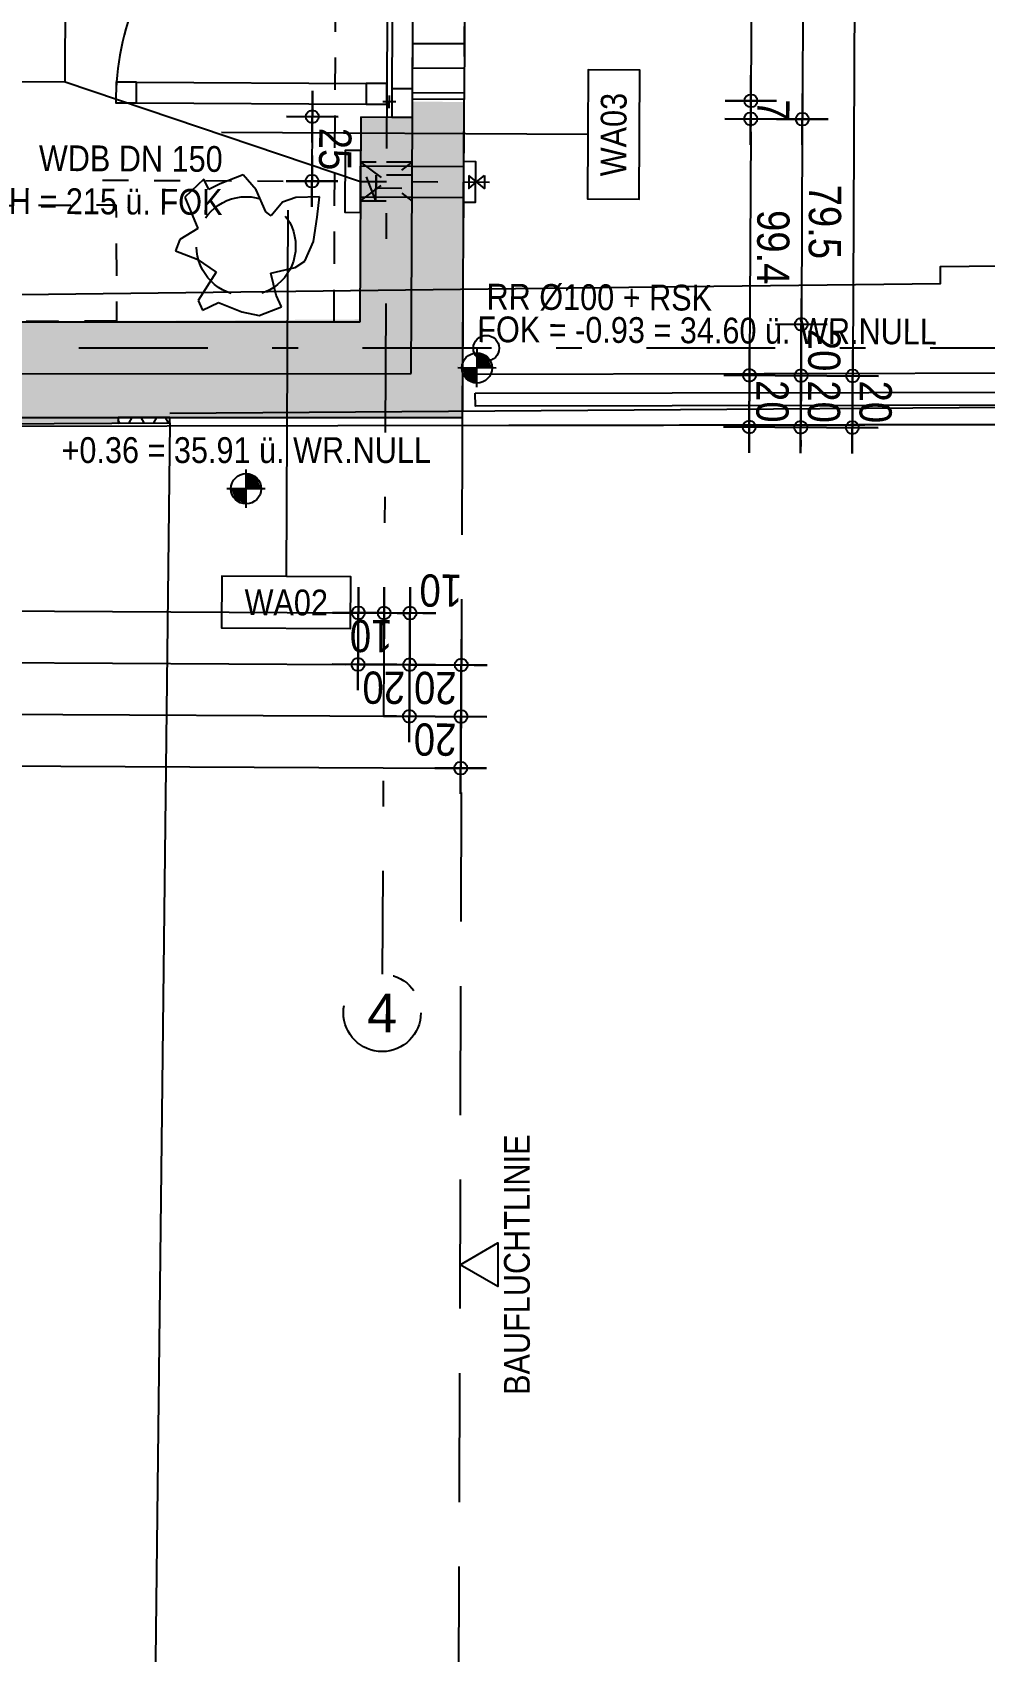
# Model space of a CAD drawing. Header units: millimetres. Extents: x 2639 to 2717, y 1476 to 1588.
# Drawn here: x 2660.92 to 2664.61, y 1527.91 to 1534.18 of the extents above; entities that cross this region are included whole.
import ezdxf
from ezdxf.enums import TextEntityAlignment as Align

# ---------------------------------------------------------------- set-up
doc = ezdxf.new("R2010")
doc.units = ezdxf.units.MM
for name, pattern in [('HIDDEN2', [0.1875, 0.125, -0.0625]), ('STRICHLINIE', [0.75, 0.5, -0.25]), ('STRICHPUNKT', [1, 0.5, -0.25, 0, -0.25])]:
    doc.linetypes.add(name, pattern=pattern)
doc.layers.add('00_HLP-G00-LEG-M0', color=6, linetype='Continuous', plot=False)
doc.layers.add('07_MOB-G00-LEG-M0', color=6, linetype='HIDDEN2', plot=False)
for name, color, linetype in [('01-BFL-G00-LEG-M0', 10, 'Continuous'), ('01-SYM-G00-LEG-Aufbauten', 8, 'Continuous'), ('01-SYM-G00-Leg-M0', 8, 'Continuous'), ('01-TXT---------M0', 1, 'Continuous'), ('02-ANS-G00-LEG-M0', 8, 'Continuous'), ('02-ANS-G00-LEG-Rigol', 8, 'Continuous'), ('02-AXO-G00-LEG-M0', 8, 'STRICHPUNKT'), ('02-DIM-G00-LEG-ACHSEN', 8, 'Continuous'), ('02-DIM-G00-LEG-BEHÖRDE', 20, 'Continuous'), ('02-DIM-G00-LEG-M0', 8, 'Continuous'), ('02-DIM-G00-LEG-ROHBAU', 8, 'Continuous'), ('02-FIL-G00-LEG-LILA', 223, 'Continuous'), ('02-FIL-G00-Leg-STB', 8, 'Continuous'), ('02-HID-G00-LEG-M0', 8, 'HIDDEN2'), ('02-TWA---------M0', 4, 'Continuous'), ('02-TWA-G00-LEG-M0', 4, 'Continuous'), ('02-TWB-G00-LEG-M0', 5, 'Continuous'), ('02-TXT-G00-LEG-M0', 8, 'Continuous'), ('02-WDA-G00-LEG-M0', 8, 'Continuous'), ('03-SYM-G00-LEG-M0', 8, 'Continuous'), ('04-HLP---------M0', 8, 'HIDDEN2'), ('04-STO-G00-LEG-M0', 1, 'Continuous'), ('04-SYM-G00-LEG-EP', 8, 'Continuous'), ('07-SAN---------M0', 8, 'Continuous'), ('07-SAN-G00-LEG-M0', 8, 'Continuous'), ('09-VER-G00-LEG-GRUNDSTÜCKSGRENZE', 161, 'Continuous')]:
    doc.layers.add(name, color=color, linetype=linetype)
doc.styles.add('ARIAL', font='arial.ttf', dxfattribs={"width": 0.85})
doc.styles.get("Standard").update_dxf_attribs({"font": 'arial.ttf'})
doc.dimstyles.new('pp chromy&schneider', dxfattribs={"dimscale": 0.005, "dimtxt": 25, "dimasz": 10, "dimexe": 0, "dimexo": 0, "dimgap": 5, "dimtad": 1, "dimdec": 1, "dimlfac": 100, "dimrnd": 0.1, "dimzin": 9, "dimdsep": 46, "dimtxsty": 'ARIAL', "dimblk": 'c&s kote', "dimcen": 0, "dimse1": 1, "dimse2": 1, "dimclrd": 8, "dimclrt": 8, "dimadec": 0, "dimazin": 0, "dimtfac": 0.75, "dimtdec": 1, "dimtix": 1, "dimtmove": 2, "dimatfit": 0, "dimldrblk": 'NONE', "dimfxl": 1, "dimtolj": 1, "dimlwd": -1, "dimarcsym": 0})
pattern_1 = [(359.70755, (2623.204253, 1494.8306), (0.047764726, 0.027252854), [0.03175, -0.0635]), (119.70755, (2623.204253, 1494.8306), (-0.047484027, 0.02773904), [0.03175, -0.0635]), (59.70755, (2623.204253, 1494.8306), (0.000280699, 0.054991893), [-0.0635, 0.03175])]

# ---------------------------------------------------------------- blocks, each defined once
blk = doc.blocks.new('BodenWandaufbau')
blk.add_line((0.5972, -0.3907), (0.5972, -1.8107))
blk.add_lwpolyline([(0.5972, -0.3907), (0.8472, -0.3907), (0.8472, -0.1907), (0.3472, -0.1907), (0.3472, -0.3907)], close=True)
at = {"layer": '01-TXT---------M0', "color": 0, "style": 'ARIAL', "width": 0.85}
blk.add_attdef('NR', text='', height=0.1, rotation=0, dxfattribs=at).set_placement((0.5972, -0.2907), align=Align.MIDDLE)
blk = doc.blocks.new('03-rar')
blk.add_circle((0, 0), 0.05)
at = {"layer": '01-TXT---------M0', "color": 8, "style": 'ARIAL', "width": 0.85}
blk.add_attdef('RR', text='', height=0.1, dxfattribs=at).set_placement((0, 0.1), align=Align.CENTER)
blk = doc.blocks.new('01-HK1')
for p, q in [((-0.0005, -0.0742), (-0.0005, 0.0742)), ((0.0737, 0), (-0.0747, 0))]:
    blk.add_line(p, q)
blk.add_circle((-0.0005, 0), 0.0586)
for points in [[(-0.0005, 0.0586), (0.0409, 0.0414), (-0.0005, 0)], [(-0.0005, 0), (0.0581, 0), (0.0409, 0.0414)], [(-0.0591, 0), (-0.0419, -0.0414), (-0.0005, 0)], [(-0.0419, -0.0414), (-0.0005, -0.0586), (-0.0005, 0)]]:
    blk.add_solid(points)
at = {"layer": '01-TXT---------M0', "color": 8, "style": 'ARIAL', "width": 0.85}
blk.add_attdef('HEIGHT', text='', height=0.1, dxfattribs=at).set_placement((0, 0.2), align=Align.TOP_CENTER)
blk = doc.blocks.new('Fenstertür-88')
at = {"layer": '04-HLP---------M0', "linetype": 'Continuous'}
for points in [[(-0.99, 0.02), (-1.07, 0.02), (-1.07, -0.06), (-0.99, -0.06)], [(-0.02, 0.02), (-0.1, 0.02), (-0.1, -0.06), (-0.02, -0.06)]]:
    blk.add_lwpolyline(points, close=True, dxfattribs=at)
for points in [[(-0.99, 0.02), (-0.1, 0.02)], [(-0.99, -0.06), (-0.1, -0.06)]]:
    blk.add_lwpolyline(points, dxfattribs=at)
at = {"layer": '04-HLP---------M0'}
for points in [[(0.015, -0.051), (-0.035, -0.051)], [(-0.01, -0.076), (-0.01, -0.026)]]:
    blk.add_lwpolyline(points, dxfattribs=at)
at = {"layer": '04-HLP---------M0', "linetype": 'Continuous'}
blk.add_arc((-0.01, -0.051), 1.06, 89.48381, 180.46457, dxfattribs=at)
blk = doc.blocks.new('TV-240')
at = {"flags": 128}
blk.add_lwpolyline([(0, -2.4), (0, 0), (0.45, 0), (0.45, -2.4)], close=True, dxfattribs=at)
blk.add_lwpolyline([(0.3, -0.4508), (0.3, -1.9508), (0.2, -1.9508), (0.2, -0.4508)], close=True)
blk.add_lwpolyline([(0.7536, -1.5544), (0.3, -1.2008), (0.7536, -0.8472)])
blk = doc.blocks.new('ZIMMERPFLANZE')
blk.add_lwpolyline([(-11.7366, -9.202), (-11.7751, -9.238), (-11.7495, -9.3013), (-11.7859, -9.3233), (-11.7943, -9.3461), (-11.751, -9.3631), (-11.7126, -9.3893), (-11.7486, -9.447), (-11.7402, -9.4662), (-11.7078, -9.4506), (-11.6609, -9.4698), (-11.626, -9.477), (-11.5804, -9.4602), (-11.5912, -9.4362), (-11.602, -9.3917), (-11.5527, -9.3809), (-11.5335, -9.3677), (-11.5155, -9.3281), (-11.5083, -9.2788), (-11.5035, -9.238), (-11.5515, -9.2392), (-11.578, -9.2488), (-11.6008, -9.2764), (-11.6116, -9.268), (-11.6309, -9.2236), (-11.6573, -9.1936), (-11.7042, -9.2116), (-11.727, -9.2224), (-11.7366, -9.202)])
blk.add_circle((-11.6518, -9.3375), 0.1)
blk = doc.blocks.new('c&s kote')
at = {"color": 8}
for p, q in [((0, -2), (0, 2)), ((0, 2), (0, -2)), ((-2, 0), (2, 0)), ((2, 0), (-2, 0))]:
    blk.add_line(p, q, dxfattribs=at)
blk.add_circle((0, 0), 0.5, dxfattribs=at)
blk = doc.blocks.new('*D2549')
at = {"layer": '02-DIM-G00-LEG-ROHBAU', "color": 8, "transparency": 16777216}
blk.add_line((2650.8307, 1531.5901), (2662.3306, 1531.5314), dxfattribs=at)
at = {"layer": 'Defpoints', "color": 0, "transparency": 16777216}
for p in [(2650.7872, 1532.8564), (2662.3874, 1532.8593), (2662.3806, 1531.5311)]:
    blk.add_point(p, dxfattribs=at)
at = {"layer": '02-DIM-G00-LEG-ROHBAU', "color": 8, "transparency": 16777216, "xscale": 0.05, "yscale": 0.05, "zscale": 0.05}
for p, rotation in [((2650.7807, 1531.5903), 179.7075493181463), ((2662.3806, 1531.5311), 359.7075493181463)]:
    blk.add_blockref('c&s kote', p, dxfattribs=dict(at, rotation=rotation))
at = {"layer": '02-DIM-G00-LEG-ROHBAU', "color": 8, "transparency": 16777216, "insert": (2656.5802, 1531.4719), "char_height": 0.125, "attachment_point": 5, "rotation": 179.70755, "style": 'ARIAL'}
blk.add_mtext('\\A1;1160', dxfattribs=at)
blk = doc.blocks.new('_None')
blk = doc.blocks.new('*D2551')
at = {"layer": '02-DIM-G00-LEG-ROHBAU', "color": 8, "transparency": 16777216}
for p, q in [((2662.3306, 1531.5314), (2662.2806, 1531.5316)), ((2662.3806, 1531.5311), (2662.5806, 1531.5301)), ((2662.6306, 1531.5298), (2662.6806, 1531.5296))]:
    blk.add_line(p, q, dxfattribs=at)
at = {"layer": 'Defpoints', "color": 0, "transparency": 16777216}
for p in [(2662.3874, 1532.8593), (2662.5863, 1532.6579), (2662.5806, 1531.5301)]:
    blk.add_point(p, dxfattribs=at)
at = {"layer": '02-DIM-G00-LEG-ROHBAU', "color": 8, "transparency": 16777216, "xscale": 0.05, "yscale": 0.05, "zscale": 0.05}
for p, rotation in [((2662.3806, 1531.5311), 359.7075493181463), ((2662.5806, 1531.5301), 179.7075493181463)]:
    blk.add_blockref('c&s kote', p, dxfattribs=dict(at, rotation=rotation))
at = {"layer": '02-DIM-G00-LEG-ROHBAU', "color": 8, "transparency": 16777216, "insert": (2662.4801, 1531.4418), "char_height": 0.125, "attachment_point": 5, "rotation": 179.70755, "style": 'ARIAL'}
blk.add_mtext('\\A1;20', dxfattribs=at)
blk = doc.blocks.new('*D2552')
at = {"layer": '02-DIM-G00-LEG-ROHBAU', "color": 8, "transparency": 16777216}
blk.add_line((2650.6297, 1531.3911), (2662.5296, 1531.3304), dxfattribs=at)
at = {"layer": 'Defpoints', "color": 0, "transparency": 16777216}
for p in [(2650.5863, 1532.6863), (2662.5865, 1532.6893), (2662.5796, 1531.3301)]:
    blk.add_point(p, dxfattribs=at)
at = {"layer": '02-DIM-G00-LEG-ROHBAU', "color": 8, "transparency": 16777216, "xscale": 0.05, "yscale": 0.05, "zscale": 0.05}
for p, rotation in [((2650.5797, 1531.3913), 179.7075493181463), ((2662.5796, 1531.3301), 359.7075493181463)]:
    blk.add_blockref('c&s kote', p, dxfattribs=dict(at, rotation=rotation))
at = {"layer": '02-DIM-G00-LEG-ROHBAU', "color": 8, "transparency": 16777216, "insert": (2656.5792, 1531.2719), "char_height": 0.125, "attachment_point": 5, "rotation": 179.70755, "style": 'ARIAL'}
blk.add_mtext('\\A1;1200', dxfattribs=at)
blk = doc.blocks.new('*D2559')
at = {"layer": '02-DIM-G00-LEG-ROHBAU', "color": 8, "transparency": 16777216}
blk.add_line((2658.4817, 1531.751), (2662.1315, 1531.7324), dxfattribs=at)
at = {"layer": 'Defpoints', "color": 0, "transparency": 16777216}
for p in [(2658.4383, 1533.0583), (2662.1883, 1533.0592), (2662.1815, 1531.7321)]:
    blk.add_point(p, dxfattribs=at)
at = {"layer": '02-DIM-G00-LEG-ROHBAU', "color": 8, "transparency": 16777216, "xscale": 0.05, "yscale": 0.05, "zscale": 0.05}
for p, rotation in [((2658.4317, 1531.7513), 179.7075493181463), ((2662.1815, 1531.7321), 359.7075493181463)]:
    blk.add_blockref('c&s kote', p, dxfattribs=dict(at, rotation=rotation))
at = {"layer": '02-DIM-G00-LEG-ROHBAU', "color": 8, "transparency": 16777216, "insert": (2660.3061, 1531.6528), "char_height": 0.125, "attachment_point": 5, "rotation": 179.70755, "style": 'ARIAL'}
blk.add_mtext('\\A1;375', dxfattribs=at)
blk = doc.blocks.new('*D2560')
at = {"layer": '02-DIM-G00-LEG-ROHBAU', "color": 8, "transparency": 16777216}
for p, q in [((2662.1315, 1531.7324), (2662.0815, 1531.7326)), ((2662.1815, 1531.7321), (2662.3816, 1531.7311)), ((2662.4316, 1531.7309), (2662.4816, 1531.7306))]:
    blk.add_line(p, q, dxfattribs=at)
at = {"layer": 'Defpoints', "color": 0, "transparency": 16777216}
for p in [(2662.1883, 1533.0592), (2662.3874, 1532.8593), (2662.3816, 1531.7311)]:
    blk.add_point(p, dxfattribs=at)
at = {"layer": '02-DIM-G00-LEG-ROHBAU', "color": 8, "transparency": 16777216, "xscale": 0.05, "yscale": 0.05, "zscale": 0.05}
for p, rotation in [((2662.1815, 1531.7321), 359.7075493181463), ((2662.3816, 1531.7311), 179.7075493181463)]:
    blk.add_blockref('c&s kote', p, dxfattribs=dict(at, rotation=rotation))
at = {"layer": '02-DIM-G00-LEG-ROHBAU', "color": 8, "transparency": 16777216, "insert": (2662.2811, 1531.6428), "char_height": 0.125, "attachment_point": 5, "rotation": 179.70755, "style": 'ARIAL'}
blk.add_mtext('\\A1;20', dxfattribs=at)
blk = doc.blocks.new('*D2561')
at = {"layer": '02-DIM-G00-LEG-ROHBAU', "color": 8, "transparency": 16777216}
for p, q in [((2662.3316, 1531.7314), (2662.2816, 1531.7316)), ((2662.3816, 1531.7311), (2662.5816, 1531.7301)), ((2662.6316, 1531.7298), (2662.6816, 1531.7296))]:
    blk.add_line(p, q, dxfattribs=at)
at = {"layer": 'Defpoints', "color": 0, "transparency": 16777216}
for p in [(2662.3874, 1532.8593), (2662.5865, 1532.6893), (2662.5816, 1531.7301)]:
    blk.add_point(p, dxfattribs=at)
at = {"layer": '02-DIM-G00-LEG-ROHBAU', "color": 8, "transparency": 16777216, "xscale": 0.05, "yscale": 0.05, "zscale": 0.05}
for p, rotation in [((2662.3816, 1531.7311), 359.7075493181463), ((2662.5816, 1531.7301), 179.7075493181463)]:
    blk.add_blockref('c&s kote', p, dxfattribs=dict(at, rotation=rotation))
at = {"layer": '02-DIM-G00-LEG-ROHBAU', "color": 8, "transparency": 16777216, "insert": (2662.4812, 1531.6418), "char_height": 0.125, "attachment_point": 5, "rotation": 179.70755, "style": 'ARIAL'}
blk.add_mtext('\\A1;20', dxfattribs=at)
blk = doc.blocks.new('*D2567')
at = {"layer": '02-DIM-G00-LEG-ROHBAU', "color": 8, "transparency": 16777216}
blk.add_line((2662.0037, 1533.8055), (2662.0029, 1533.6555), dxfattribs=at)
at = {"layer": 'Defpoints', "color": 0, "transparency": 16777216}
for p in [(2662.1924, 1533.8545), (2662.0027, 1533.6055), (2662.1912, 1533.6045)]:
    blk.add_point(p, dxfattribs=at)
at = {"layer": '02-DIM-G00-LEG-ROHBAU', "color": 8, "transparency": 16777216, "xscale": 0.05, "yscale": 0.05, "zscale": 0.05}
for p, rotation in [((2662.0039, 1533.8555), 89.70754931647869), ((2662.0027, 1533.6055), 269.7075493164787)]:
    blk.add_blockref('c&s kote', p, dxfattribs=dict(at, rotation=rotation))
at = {"layer": '02-DIM-G00-LEG-ROHBAU', "color": 8, "transparency": 16777216, "insert": (2662.0921, 1533.73), "char_height": 0.125, "attachment_point": 5, "rotation": 269.70755, "style": 'ARIAL'}
blk.add_mtext('\\A1;25', dxfattribs=at)
blk = doc.blocks.new('WANDLÜFER')
at = {"layer": '02-TWA---------M0', "linetype": 'HIDDEN2', "ltscale": 0.75}
for points in [[(0.075, 0), (0.075, -0.2), (-0.075, -0.2), (-0.075, 0), (0.075, 0)], [(-0.075, 0), (0.075, -0.2)], [(0.075, 0), (-0.075, -0.2)]]:
    blk.add_lwpolyline(points, dxfattribs=at)
at = {"layer": '07-SAN---------M0', "linetype": 'STRICHPUNKT', "ltscale": 0.1}
blk.add_lwpolyline([(0, 1), (0, -0.53)], dxfattribs=at)
at = {"layer": '07-SAN---------M0'}
for points in [[(0, 0), (-0.12, 0), (-0.12, 0.06), (0.12, 0.06), (0.12, 0)], [(0.08, -0.4), (-0.08, -0.4), (-0.08, -0.445), (0.08, -0.445)]]:
    blk.add_lwpolyline(points, close=True, dxfattribs=at)
for points in [[(-0.06, 0), (-0.06, -0.4)], [(0.06, 0), (0.06, -0.4)]]:
    blk.add_lwpolyline(points, dxfattribs=at)
blk = doc.blocks.new('*D2775')
at = {"layer": '02-DIM-G00-LEG-ACHSEN', "color": 8, "transparency": 16777216}
blk.add_arc((2650.9769, 1550.4284), 0.7781, 93.38974, 176.76181, dxfattribs=at)
at = {"layer": 'Defpoints', "color": 0, "transparency": 16777216}
for p in [(2650.99, 1552.9895), (2650.5884, 1551.1026), (2666.8077, 1550.5511), (2645.7881, 1550.3882), (2650.8756, 1530.5898)]:
    blk.add_point(p, dxfattribs=at)
at = {"layer": '02-DIM-G00-LEG-ACHSEN', "color": 8, "transparency": 16777216, "xscale": 0.05, "yscale": 0.05, "zscale": 0.05}
for p, rotation in [((2650.9809, 1551.2065), 1.54864684764933), ((2650.1988, 1550.4224), 268.6029117767915)]:
    blk.add_blockref('c&s kote', p, dxfattribs=dict(at, rotation=rotation))
at = {"layer": '02-DIM-G00-LEG-ACHSEN', "color": 8, "transparency": 16777216, "insert": (2650.4888, 1550.9152), "char_height": 0.125, "attachment_point": 5, "rotation": 225.07578, "style": 'ARIAL'}
blk.add_mtext('\\A1;90.74°', dxfattribs=at)
blk = doc.blocks.new('*D2776')
at = {"layer": '02-DIM-G00-LEG-ACHSEN', "color": 8, "transparency": 16777216}
blk.add_arc((2650.8877, 1532.9564), 1.076, 182.67717, 267.04484, dxfattribs=at)
at = {"layer": 'Defpoints', "color": 0, "transparency": 16777216}
for p in [(2650.99, 1552.9895), (2645.6991, 1532.9551), (2663.2879, 1532.9595), (2649.9551, 1532.4198), (2650.8756, 1530.5898)]:
    blk.add_point(p, dxfattribs=at)
at = {"layer": '02-DIM-G00-LEG-ACHSEN', "color": 8, "transparency": 16777216, "xscale": 0.05, "yscale": 0.05, "zscale": 0.05}
for p, rotation in [((2649.8117, 1532.9561), 91.34581227795383), ((2650.8822, 1531.8804), 358.3761922478786)]:
    blk.add_blockref('c&s kote', p, dxfattribs=dict(at, rotation=rotation))
at = {"layer": '02-DIM-G00-LEG-ACHSEN', "color": 8, "transparency": 16777216, "insert": (2650.188, 1532.2601), "char_height": 0.125, "attachment_point": 5, "rotation": 314.861, "style": 'ARIAL'}
blk.add_mtext('\\A1;89.69°', dxfattribs=at)
blk = doc.blocks.new('*D2777')
at = {"layer": '02-DIM-G00-LEG-ACHSEN', "color": 8, "transparency": 16777216}
blk.add_arc((2650.9575, 1546.622), 0.4872, 95.5897, 173.8254, dxfattribs=at)
at = {"layer": 'Defpoints', "color": 0, "transparency": 16777216}
for p in [(2650.99, 1552.9895), (2650.716, 1547.0452), (2645.769, 1546.6485), (2666.7873, 1546.5412), (2650.8756, 1530.5898)]:
    blk.add_point(p, dxfattribs=at)
at = {"layer": '02-DIM-G00-LEG-ACHSEN', "color": 8, "transparency": 16777216, "xscale": 0.05, "yscale": 0.05, "zscale": 0.05}
for p, rotation in [((2650.96, 1547.1093), 2.64862386707063), ((2650.4702, 1546.6245), 266.766474768712)]:
    blk.add_blockref('c&s kote', p, dxfattribs=dict(at, rotation=rotation))
at = {"layer": '02-DIM-G00-LEG-ACHSEN', "color": 8, "transparency": 16777216, "insert": (2650.6772, 1546.9052), "char_height": 0.125, "attachment_point": 5, "rotation": 224.70755, "style": 'ARIAL'}
blk.add_mtext('\\A1;90.00°', dxfattribs=at)
blk = doc.blocks.new('01-HK3')
blk.add_lwpolyline([(0, 0), (0.0423, 0.0732), (-0.0423, 0.0732)], close=True)
at = {"color": 0, "style": 'ARIAL', "width": 0.85}
blk.add_attdef('HEIGHT', text='', height=0.05, dxfattribs=at).set_placement((0, 0.35), align=Align.TOP_CENTER)
blk = doc.blocks.new('*D1759')
at = {"layer": '02-DIM-G00-LEG-ROHBAU', "color": 8, "transparency": 16777216}
blk.add_line((2658.4827, 1531.951), (2662.1326, 1531.9324), dxfattribs=at)
at = {"layer": 'Defpoints', "color": 0, "transparency": 16777216}
for p in [(2658.4383, 1533.0583), (2662.1883, 1533.0592), (2662.1826, 1531.9321)]:
    blk.add_point(p, dxfattribs=at)
at = {"layer": '02-DIM-G00-LEG-ROHBAU', "color": 8, "transparency": 16777216, "xscale": 0.05, "yscale": 0.05, "zscale": 0.05}
for p, rotation in [((2658.4327, 1531.9513), 179.7075493181463), ((2662.1826, 1531.9321), 359.7075493181463)]:
    blk.add_blockref('c&s kote', p, dxfattribs=dict(at, rotation=rotation))
at = {"layer": '02-DIM-G00-LEG-ROHBAU', "color": 8, "transparency": 16777216, "insert": (2660.3072, 1531.8528), "char_height": 0.125, "attachment_point": 5, "rotation": 179.70755, "style": 'ARIAL'}
blk.add_mtext('\\A1;375', dxfattribs=at)
blk = doc.blocks.new('*D1760')
at = {"layer": '02-DIM-G00-LEG-ROHBAU', "color": 8, "transparency": 16777216}
for p, q in [((2662.1326, 1531.9324), (2662.0826, 1531.9326)), ((2662.1826, 1531.9321), (2662.2826, 1531.9316)), ((2662.3326, 1531.9314), (2662.3826, 1531.9311))]:
    blk.add_line(p, q, dxfattribs=at)
at = {"layer": 'Defpoints', "color": 0, "transparency": 16777216}
for p in [(2662.1883, 1533.0592), (2662.2874, 1532.8593), (2662.2826, 1531.9316)]:
    blk.add_point(p, dxfattribs=at)
at = {"layer": '02-DIM-G00-LEG-ROHBAU', "color": 8, "transparency": 16777216, "xscale": 0.05, "yscale": 0.05, "zscale": 0.05}
for p, rotation in [((2662.1826, 1531.9321), 359.7075493181463), ((2662.2826, 1531.9316), 179.7075493181463)]:
    blk.add_blockref('c&s kote', p, dxfattribs=dict(at, rotation=rotation))
at = {"layer": '02-DIM-G00-LEG-ROHBAU', "color": 8, "transparency": 16777216, "insert": (2662.2321, 1531.8431), "char_height": 0.125, "attachment_point": 5, "rotation": 179.70755, "style": 'ARIAL'}
blk.add_mtext('\\A1;10', dxfattribs=at)
blk = doc.blocks.new('*D1761')
at = {"layer": '02-DIM-G00-LEG-ROHBAU', "color": 8, "transparency": 16777216}
for p, q in [((2662.2326, 1531.9319), (2662.1826, 1531.9321)), ((2662.2826, 1531.9316), (2662.3826, 1531.9311)), ((2662.4326, 1531.9309), (2662.4826, 1531.9306))]:
    blk.add_line(p, q, dxfattribs=at)
at = {"layer": 'Defpoints', "color": 0, "transparency": 16777216}
for p in [(2662.2874, 1532.8593), (2662.3874, 1532.8593), (2662.3826, 1531.9311)]:
    blk.add_point(p, dxfattribs=at)
at = {"layer": '02-DIM-G00-LEG-ROHBAU', "color": 8, "transparency": 16777216, "xscale": 0.05, "yscale": 0.05, "zscale": 0.05}
for p, rotation in [((2662.2826, 1531.9316), 359.7075493181463), ((2662.3826, 1531.9311), 179.7075493181463)]:
    blk.add_blockref('c&s kote', p, dxfattribs=dict(at, rotation=rotation))
at = {"layer": '02-DIM-G00-LEG-ROHBAU', "color": 8, "transparency": 16777216, "insert": (2662.5022, 1532.0193), "char_height": 0.125, "attachment_point": 5, "rotation": 179.70755, "style": 'ARIAL'}
blk.add_mtext('\\A1;10', dxfattribs=at)
blk = doc.blocks.new('07_Kemper-ventil')
at = {"layer": '02-TWA---------M0', "linetype": 'HIDDEN2', "ltscale": 0.5}
for points in [[(-0.075, 0), (-0.075, -0.06), (0.075, -0.06), (0.075, 0), (-0.075, 0)], [(-0.025, -0.06), (-0.025, -0.2), (0.025, -0.2), (0.025, -0.06)]]:
    blk.add_lwpolyline(points, close=True, dxfattribs=at)
blk.add_lwpolyline([(-0.075, -0.06), (0.075, 0)], dxfattribs=at)
at = {"layer": '07-SAN---------M0', "linetype": 'STRICHPUNKT', "ltscale": 0.1}
blk.add_lwpolyline([(0, 0), (0, -0.48)], dxfattribs=at)
at = {"layer": '07-SAN---------M0'}
for points in [[(0.025, -0.42), (-0.025, -0.42), (0, -0.45), (0.025, -0.42)], [(0.025, -0.48), (-0.025, -0.48), (0, -0.45), (0.025, -0.48)]]:
    blk.add_lwpolyline(points, close=True, dxfattribs=at)
blk = doc.blocks.new('*D2108')
at = {"layer": '02-DIM-G00-LEG-ROHBAU', "color": 8, "transparency": 16777216}
blk.add_line((2664.1249, 1537.96), (2664.0991, 1532.9005), dxfattribs=at)
at = {"layer": 'Defpoints', "color": 0, "transparency": 16777216}
for p in [(2662.4137, 1538.0188), (2662.3874, 1532.8593), (2664.0988, 1532.8505)]:
    blk.add_point(p, dxfattribs=at)
at = {"layer": '02-DIM-G00-LEG-ROHBAU', "color": 8, "transparency": 16777216, "xscale": 0.05, "yscale": 0.05, "zscale": 0.05}
for p, rotation in [((2664.1252, 1538.01), 89.70754931647869), ((2664.0988, 1532.8505), 269.7075493164787)]:
    blk.add_blockref('c&s kote', p, dxfattribs=dict(at, rotation=rotation))
at = {"layer": '02-DIM-G00-LEG-ROHBAU', "color": 8, "transparency": 16777216, "insert": (2664.2008, 1535.4298), "char_height": 0.125, "attachment_point": 5, "rotation": 269.70755, "style": 'ARIAL'}
blk.add_mtext('\\A1;516', dxfattribs=at)
blk = doc.blocks.new('*D2109')
at = {"layer": '02-DIM-G00-LEG-ROHBAU', "color": 8, "transparency": 16777216}
for p, q in [((2664.0991, 1532.9005), (2664.0994, 1532.9505)), ((2664.0988, 1532.8505), (2664.0978, 1532.6502)), ((2664.0976, 1532.6002), (2664.0973, 1532.5502))]:
    blk.add_line(p, q, dxfattribs=at)
at = {"layer": 'Defpoints', "color": 0, "transparency": 16777216}
for p in [(2662.3874, 1532.8593), (2662.5863, 1532.6579), (2664.0978, 1532.6502)]:
    blk.add_point(p, dxfattribs=at)
at = {"layer": '02-DIM-G00-LEG-ROHBAU', "color": 8, "transparency": 16777216, "xscale": 0.05, "yscale": 0.05, "zscale": 0.05}
for p, rotation in [((2664.0988, 1532.8505), 269.7075493164787), ((2664.0978, 1532.6502), 89.70754931647869)]:
    blk.add_blockref('c&s kote', p, dxfattribs=dict(at, rotation=rotation))
at = {"layer": '02-DIM-G00-LEG-ROHBAU', "color": 8, "transparency": 16777216, "insert": (2664.1872, 1532.7499), "char_height": 0.125, "attachment_point": 5, "rotation": 269.70755, "style": 'ARIAL'}
blk.add_mtext('\\A1;20', dxfattribs=at)
blk = doc.blocks.new('*D2111')
at = {"layer": '02-DIM-G00-LEG-ROHBAU', "color": 8, "transparency": 16777216}
blk.add_line((2663.9197, 1536.9457), (2663.9042, 1533.8958), dxfattribs=at)
at = {"layer": 'Defpoints', "color": 0, "transparency": 16777216}
for p in [(2662.4085, 1537.0034), (2662.3924, 1533.8535), (2663.9039, 1533.8458)]:
    blk.add_point(p, dxfattribs=at)
at = {"layer": '02-DIM-G00-LEG-ROHBAU', "color": 8, "transparency": 16777216, "xscale": 0.05, "yscale": 0.05, "zscale": 0.05}
for p, rotation in [((2663.92, 1536.9957), 89.70754931647869), ((2663.9039, 1533.8458), 269.7075493164787)]:
    blk.add_blockref('c&s kote', p, dxfattribs=dict(at, rotation=rotation))
at = {"layer": '02-DIM-G00-LEG-ROHBAU', "color": 8, "transparency": 16777216, "insert": (2664.0008, 1535.4203), "char_height": 0.125, "attachment_point": 5, "rotation": 269.70755, "style": 'ARIAL'}
blk.add_mtext('\\A1;315', dxfattribs=at)
blk = doc.blocks.new('*D2112')
at = {"layer": '02-DIM-G00-LEG-ROHBAU', "color": 8, "transparency": 16777216}
blk.add_line((2663.9037, 1533.7958), (2663.9001, 1533.1005), dxfattribs=at)
at = {"layer": 'Defpoints', "color": 0, "transparency": 16777216}
for p in [(2662.3924, 1533.8535), (2662.1883, 1533.0592), (2663.8999, 1533.0505)]:
    blk.add_point(p, dxfattribs=at)
at = {"layer": '02-DIM-G00-LEG-ROHBAU', "color": 8, "transparency": 16777216, "xscale": 0.05, "yscale": 0.05, "zscale": 0.05}
for p, rotation in [((2663.9039, 1533.8458), 89.70754931647869), ((2663.8999, 1533.0505), 269.7075493164787)]:
    blk.add_blockref('c&s kote', p, dxfattribs=dict(at, rotation=rotation))
at = {"layer": '02-DIM-G00-LEG-ROHBAU', "color": 8, "transparency": 16777216, "insert": (2663.9907, 1533.4477), "char_height": 0.125, "attachment_point": 5, "rotation": 269.70755, "style": 'ARIAL'}
blk.add_mtext('\\A1;79.5', dxfattribs=at)
blk = doc.blocks.new('*D2113')
at = {"layer": '02-DIM-G00-LEG-ROHBAU', "color": 8, "transparency": 16777216}
for p, q in [((2663.9001, 1533.1005), (2663.9004, 1533.1505)), ((2663.8999, 1533.0505), (2663.8989, 1532.8516)), ((2663.8986, 1532.8016), (2663.8983, 1532.7516))]:
    blk.add_line(p, q, dxfattribs=at)
at = {"layer": 'Defpoints', "color": 0, "transparency": 16777216}
for p in [(2662.1883, 1533.0592), (2662.3874, 1532.8593), (2663.8989, 1532.8516)]:
    blk.add_point(p, dxfattribs=at)
at = {"layer": '02-DIM-G00-LEG-ROHBAU', "color": 8, "transparency": 16777216, "xscale": 0.05, "yscale": 0.05, "zscale": 0.05}
for p, rotation in [((2663.8999, 1533.0505), 269.7075493164787), ((2663.8989, 1532.8516), 89.70754931647869)]:
    blk.add_blockref('c&s kote', p, dxfattribs=dict(at, rotation=rotation))
at = {"layer": '02-DIM-G00-LEG-ROHBAU', "color": 8, "transparency": 16777216, "insert": (2663.9882, 1532.9506), "char_height": 0.125, "attachment_point": 5, "rotation": 269.70755, "style": 'ARIAL'}
blk.add_mtext('\\A1;20', dxfattribs=at)
blk = doc.blocks.new('*D2114')
at = {"layer": '02-DIM-G00-LEG-ROHBAU', "color": 8, "transparency": 16777216}
for p, q in [((2663.8991, 1532.9016), (2663.8994, 1532.9516)), ((2663.8989, 1532.8516), (2663.8978, 1532.6512)), ((2663.8976, 1532.6012), (2663.8973, 1532.5512))]:
    blk.add_line(p, q, dxfattribs=at)
at = {"layer": 'Defpoints', "color": 0, "transparency": 16777216}
for p in [(2662.3874, 1532.8593), (2662.5863, 1532.6579), (2663.8978, 1532.6512)]:
    blk.add_point(p, dxfattribs=at)
at = {"layer": '02-DIM-G00-LEG-ROHBAU', "color": 8, "transparency": 16777216, "xscale": 0.05, "yscale": 0.05, "zscale": 0.05}
for p, rotation in [((2663.8989, 1532.8516), 269.7075493164787), ((2663.8978, 1532.6512), 89.70754931647869)]:
    blk.add_blockref('c&s kote', p, dxfattribs=dict(at, rotation=rotation))
at = {"layer": '02-DIM-G00-LEG-ROHBAU', "color": 8, "transparency": 16777216, "insert": (2663.9872, 1532.7509), "char_height": 0.125, "attachment_point": 5, "rotation": 269.70755, "style": 'ARIAL'}
blk.add_mtext('\\A1;20', dxfattribs=at)
blk = doc.blocks.new('*D2116')
at = {"layer": '02-DIM-G00-LEG-M0', "color": 8, "transparency": 16777216}
blk.add_line((2663.7194, 1536.8768), (2663.7045, 1533.9668), dxfattribs=at)
at = {"layer": 'Defpoints', "color": 0, "transparency": 16777216}
for p in [(2662.4082, 1536.9334), (2662.5928, 1533.9225), (2663.7043, 1533.9168)]:
    blk.add_point(p, dxfattribs=at)
at = {"layer": '02-DIM-G00-LEG-M0', "color": 8, "transparency": 16777216, "xscale": 0.05, "yscale": 0.05, "zscale": 0.05}
for p, rotation in [((2663.7196, 1536.9268), 89.70754931647869), ((2663.7043, 1533.9168), 269.7075493164787)]:
    blk.add_blockref('c&s kote', p, dxfattribs=dict(at, rotation=rotation))
at = {"layer": '02-DIM-G00-LEG-M0', "color": 8, "transparency": 16777216, "insert": (2663.8008, 1535.4213), "char_height": 0.125, "attachment_point": 5, "rotation": 269.70755, "style": 'ARIAL'}
blk.add_mtext('\\A1;301', dxfattribs=at)
blk = doc.blocks.new('*D2117')
at = {"layer": '02-DIM-G00-LEG-M0', "color": 8, "transparency": 16777216}
for p, q in [((2663.7045, 1533.9668), (2663.7048, 1534.0168)), ((2663.7043, 1533.9168), (2663.7039, 1533.8468)), ((2663.7037, 1533.7968), (2663.7034, 1533.7468))]:
    blk.add_line(p, q, dxfattribs=at)
at = {"layer": 'Defpoints', "color": 0, "transparency": 16777216}
for p in [(2662.5928, 1533.9225), (2662.3924, 1533.8535), (2663.7039, 1533.8468)]:
    blk.add_point(p, dxfattribs=at)
at = {"layer": '02-DIM-G00-LEG-M0', "color": 8, "transparency": 16777216, "xscale": 0.05, "yscale": 0.05, "zscale": 0.05}
for p, rotation in [((2663.7043, 1533.9168), 269.7075493164787), ((2663.7039, 1533.8468), 89.70754931647869)]:
    blk.add_blockref('c&s kote', p, dxfattribs=dict(at, rotation=rotation))
at = {"layer": '02-DIM-G00-LEG-M0', "color": 8, "transparency": 16777216, "insert": (2663.7916, 1533.8813), "char_height": 0.125, "attachment_point": 5, "rotation": 269.70755, "style": 'ARIAL'}
blk.add_mtext('\\A1;7', dxfattribs=at)
blk = doc.blocks.new('*D2118')
at = {"layer": '02-DIM-G00-LEG-M0', "color": 8, "transparency": 16777216}
blk.add_line((2663.7037, 1533.7968), (2663.6991, 1532.9026), dxfattribs=at)
at = {"layer": 'Defpoints', "color": 0, "transparency": 16777216}
for p in [(2662.3924, 1533.8535), (2662.3874, 1532.8593), (2663.6989, 1532.8526)]:
    blk.add_point(p, dxfattribs=at)
at = {"layer": '02-DIM-G00-LEG-M0', "color": 8, "transparency": 16777216, "xscale": 0.05, "yscale": 0.05, "zscale": 0.05}
for p, rotation in [((2663.7039, 1533.8468), 89.70754931647869), ((2663.6989, 1532.8526), 269.7075493164787)]:
    blk.add_blockref('c&s kote', p, dxfattribs=dict(at, rotation=rotation))
at = {"layer": '02-DIM-G00-LEG-M0', "color": 8, "transparency": 16777216, "insert": (2663.7902, 1533.3492), "char_height": 0.125, "attachment_point": 5, "rotation": 269.70755, "style": 'ARIAL'}
blk.add_mtext('\\A1;99.4', dxfattribs=at)
blk = doc.blocks.new('*D2119')
at = {"layer": '02-DIM-G00-LEG-M0', "color": 8, "transparency": 16777216}
for p, q in [((2663.6991, 1532.9026), (2663.6994, 1532.9526)), ((2663.6989, 1532.8526), (2663.6978, 1532.6523)), ((2663.6976, 1532.6023), (2663.6973, 1532.5523))]:
    blk.add_line(p, q, dxfattribs=at)
at = {"layer": 'Defpoints', "color": 0, "transparency": 16777216}
for p in [(2662.3874, 1532.8593), (2662.5863, 1532.6579), (2663.6978, 1532.6523)]:
    blk.add_point(p, dxfattribs=at)
at = {"layer": '02-DIM-G00-LEG-M0', "color": 8, "transparency": 16777216, "xscale": 0.05, "yscale": 0.05, "zscale": 0.05}
for p, rotation in [((2663.6989, 1532.8526), 269.7075493164787), ((2663.6978, 1532.6523), 89.70754931647869)]:
    blk.add_blockref('c&s kote', p, dxfattribs=dict(at, rotation=rotation))
at = {"layer": '02-DIM-G00-LEG-M0', "color": 8, "transparency": 16777216, "insert": (2663.7872, 1532.752), "char_height": 0.125, "attachment_point": 5, "rotation": 269.70755, "style": 'ARIAL'}
blk.add_mtext('\\A1;20', dxfattribs=at)

msp = doc.modelspace()

# ---------------------------------------------------------------- hatches: boundary and pattern name
at = {"layer": '02-ANS-G00-LEG-Rigol'}
h = msp.add_hatch(dxfattribs=at)
h.set_pattern_fill('ANSI31', color=256, scale=0.03, angle=422.04654, style=0)
h.set_pattern_definition([(179.70755, (2732.63326, 1562.92794), (-0.00048618, -0.09524876), [])])
h.paths.add_polyline_path([(2662.5928, 1533.9225), (2662.3928, 1533.9235), (2662.4082, 1536.9334), (2662.6082, 1536.9324)])
at = {"layer": '02-FIL-G00-LEG-LILA'}
h = msp.add_hatch(dxfattribs=at)
h.set_pattern_fill('HONEY', color=256, scale=0.01, angle=107.04654, style=0)
h.set_pattern_definition(pattern_1)
h.paths.add_polyline_path([(2662.5927, 1533.9125), (2662.3928, 1533.9135), (2662.3924, 1533.8535), (2662.3874, 1532.8593), (2651.9172, 1532.8567), (2651.9164, 1532.6867), (2662.5865, 1532.6893)])
h = msp.add_hatch(dxfattribs=at)
h.set_pattern_fill('HONEY', color=256, scale=0.01, angle=107.04654, style=0)
h.set_pattern_definition(pattern_1)
h.paths.add_polyline_path([(2650.7863, 1532.6864), (2650.7863, 1532.6355), (2661.2512, 1532.6677), (2661.2513, 1532.689)])
h = msp.add_hatch(dxfattribs=at)
h.set_pattern_fill('HONEY', color=256, scale=0.01, angle=107.04654, style=0)
h.set_pattern_definition(pattern_1)
h.paths.add_polyline_path([(2661.2513, 1532.689), (2661.2512, 1532.6677), (2661.4512, 1532.669), (2661.4513, 1532.689)])
at = {"layer": '02-FIL-G00-Leg-STB'}
h = msp.add_hatch(dxfattribs=at)
h.set_pattern_fill('ANSI33', color=256, scale=0.02, angle=107.04654, style=0)
h.set_pattern_definition([(44.70755, (2623.20425, 1494.8306), (-0.08934302, 0.09025976), []), (44.70755, (2623.29405, 1494.83014), (-0.08934302, 0.09025976), [0.0635, -0.03175])])
h.paths.add_polyline_path([(2662.3924, 1533.8535), (2662.1924, 1533.8545), (2662.1884, 1533.0693), (2658.4383, 1533.0483), (2658.458, 1536.9036), (2658.138, 1536.9052), (2658.1369, 1536.7052), (2658.2569, 1536.7046), (2658.2383, 1533.0582), (2654.9083, 1533.0566), (2654.7083, 1533.0566), (2652.0682, 1533.0563), (2651.9182, 1533.0563), (2651.0882, 1533.0559), (2651.0907, 1533.5412), (2650.8907, 1533.5422), (2650.8872, 1532.8564), (2662.3874, 1532.8593)])

# ---------------------------------------------------------------- linework, layer by layer
at = {"layer": '00_HLP-G00-LEG-M0'}
for points in [[(2660.3476, 1532.69), (2660.3403, 1533.1596), (2662.7913, 1533.1893), (2664.4398, 1533.2092), (2664.4398, 1533.2748), (2664.9977, 1533.2815), (2665.0268, 1533.0471), (2665.3977, 1533.0461), (2669.0363, 1533.0373), (2671.6883, 1533.0562), (2672.8032, 1533.06), (2672.7941, 1533.4914), (2673.4371, 1533.4956), (2673.4395, 1533.1829), (2674.3083, 1533.1829), (2675.9544, 1533.1983), (2677.479, 1533.2083), (2678.1118, 1533.2105), (2678.1167, 1532.4258), (2678.1057, 1530.2136), (2678.0855, 1526.1282)], [(2677.5905, 1523.2559), (2677.6254, 1528.6476), (2677.6524, 1532.8203), (2669.552, 1532.7624), (2661.4516, 1532.7045)]]:
    msp.add_lwpolyline(points, dxfattribs=at)
at = {"layer": '01-BFL-G00-LEG-M0', "linetype": 'STRICHLINIE'}
msp.add_lwpolyline([(2692.6999, 1523.2351), (2662.5604, 1523.2351), (2662.586, 1532.5881), (2662.6126, 1537.8193), (2692.7542, 1537.8941), (2692.6999, 1532.6683), (2692.6999, 1523.2351)], close=True, dxfattribs=at)
at = {"layer": '02-ANS-G00-LEG-M0'}
for points in [[(2662.586, 1532.8579), (2664.9251, 1532.8624), (2677.8347, 1532.8869), (2677.8111, 1525.1344), (2677.8049, 1523.2344)], [(2662.6361, 1532.783), (2664.9253, 1532.7874), (2677.7595, 1532.8117), (2677.7361, 1525.2347), (2677.7301, 1523.2847), (2677.6801, 1523.2848), (2677.6861, 1525.2348), (2677.7094, 1532.7616), (2664.9254, 1532.7374), (2662.6362, 1532.733), (2662.6361, 1532.783)], [(2662.5863, 1532.6579), (2664.9255, 1532.6624), (2677.6341, 1532.6865), (2677.6111, 1525.2351), (2677.6049, 1523.2351)]]:
    msp.add_lwpolyline(points, dxfattribs=at)
at = {"layer": '02-ANS-G00-LEG-Rigol'}
msp.add_lwpolyline([(2662.5928, 1533.9225), (2662.3928, 1533.9235), (2662.4082, 1536.9334), (2662.6082, 1536.9324)], close=True, dxfattribs=at)
at = {"layer": '02-AXO-G00-LEG-M0'}
for points in [[(2662.3898, 1552.9313), (2662.2755, 1530.5316)], [(2645.6991, 1532.9551), (2678.638, 1532.9634)]]:
    msp.add_lwpolyline(points, dxfattribs=at)
msp.add_circle((2662.2747, 1530.3816), 0.15, dxfattribs=at)
at = {"layer": '02-HID-G00-LEG-M0'}
for points in [[(2662.0884, 1533.0597), (2662.1137, 1538.0188)], [(2662.6082, 1536.9324), (2662.5928, 1533.9225)]]:
    msp.add_lwpolyline(points, dxfattribs=at)
at = {"layer": '02-TWA-G00-LEG-M0'}
for p, q in [((2662.1924, 1533.8545), (2662.1883, 1533.0592)), ((2662.3874, 1532.8593), (2662.3924, 1533.8535)), ((2662.1883, 1533.0592), (2658.4383, 1533.0583)), ((2650.8872, 1532.8564), (2662.3874, 1532.8593))]:
    msp.add_line(p, q, dxfattribs=at)
msp.add_lwpolyline([(2662.1924, 1533.8545), (2662.3924, 1533.8535)], dxfattribs=at)
at = {"layer": '02-TWB-G00-LEG-M0'}
msp.add_lwpolyline([(2650.4322, 1476.4136), (2650.518, 1513.8954), (2650.6017, 1532.5958), (2661.4512, 1532.669), (2661.2982, 1519.366), (2666.1498, 1519.3369), (2666.2258, 1523.2531), (2677.5891, 1523.2359), (2677.5891, 1523.2359), (2677.5741, 1511.5192), (2666.1411, 1511.5577), (2666.1845, 1515.6763), (2661.285, 1515.6906), (2661.2477, 1500.1887)], dxfattribs=at)
at = {"layer": '02-TXT-G00-LEG-M0'}
msp.add_lwpolyline([(2661.0455, 1533.9904), (2661.0489, 1534.6678), (2659.6395, 1534.675), (2659.6361, 1533.9976), (2661.0455, 1533.9904), (2662.1912, 1533.6045)], dxfattribs=at)
at = {"layer": '02-WDA-G00-LEG-M0'}
for p, q in [((2662.5865, 1532.6893), (2662.5928, 1533.9225)), ((2650.5863, 1532.6863), (2662.5865, 1532.6893))]:
    msp.add_line(p, q, dxfattribs=at)
msp.add_lwpolyline([(2662.5928, 1533.9225), (2662.3928, 1533.9235)], dxfattribs=at)
msp.add_lwpolyline([(2661.2513, 1532.689), (2661.2512, 1532.6677), (2661.4512, 1532.669), (2661.4513, 1532.689)], close=True, dxfattribs=at)
at = {"layer": '04-STO-G00-LEG-M0'}
msp.add_lwpolyline([(2662.313, 1533.9639), (2662.3124, 1533.8539), (2662.3924, 1533.8535), (2662.393, 1533.9635)], close=True, dxfattribs=at)
at = {"layer": '04-SYM-G00-LEG-EP'}
for points in [[(2662.328, 1536.8939), (2662.313, 1533.9639)], [(2662.393, 1533.9635), (2662.408, 1536.8934)]]:
    msp.add_lwpolyline(points, dxfattribs=at)
at = {"layer": '09-VER-G00-LEG-GRUNDSTÜCKSGRENZE'}
msp.add_lwpolyline([(2705.1999, 1502.4117), (2694.0369, 1502.539), (2677.5417, 1502.7425), (2677.6341, 1532.6865), (2650.7161, 1532.6354), (2650.5861, 1532.6361), (2650.6686, 1548.8038), (2650.6784, 1550.7161), (2665.6721, 1550.8323), (2688.0349, 1550.8878), (2687.9172, 1532.7053), (2688.0514, 1532.7062), (2705.1999, 1532.7388)], close=True, dxfattribs=at)

# ---------------------------------------------------------------- block references
at = {"layer": '01-SYM-G00-LEG-Aufbauten'}
ref = msp.add_blockref('BodenWandaufbau', (2663.4658, 1534.3816), dxfattribs=dict(at, rotation=269.707549324872))
ref.add_attrib('NR', 'WA03', dxfattribs={"layer": '01-TXT---------M0', "color": 0, "height": 0.1, "rotation": 269.70755, "style": 'ARIAL', "text_generation_flag": 6, "width": 0.85}).set_placement((2663.172, 1533.7859), align=Align.MIDDLE)
ref = msp.add_blockref('BodenWandaufbau', (2662.4988, 1531.6789), dxfattribs=dict(at, rotation=179.7075493240784))
ref.add_attrib('NR', 'WA02', dxfattribs={"layer": '01-TXT---------M0', "color": 0, "height": 0.1, "rotation": 179.70755, "style": 'ARIAL', "text_generation_flag": 6, "width": 0.85}).set_placement((2661.9031, 1531.9727), align=Align.MIDDLE)
at = {"layer": '01-SYM-G00-Leg-M0'}
ref = msp.add_blockref('01-HK1', (2662.6429, 1532.8814), dxfattribs=dict(at, rotation=359.7041402825221))
ref.add_attrib('HEIGHT', 'FOK = -0.93 = 34.60 ü. WR.NULL', dxfattribs={"layer": '01-TXT---------M0', "color": 8, "height": 0.1, "rotation": 359.70414, "style": 'ARIAL', "width": 0.85}).set_placement((2662.6439, 1533.0814), align=Align.TOP_LEFT)
at = {"layer": '01-SYM-G00-Leg-M0', "rotation": 4.1274855072e-05}
msp.add_blockref('01-HK1', (2661.7479, 1532.413), dxfattribs=at).add_auto_attribs({'HEIGHT': '+0.36 = 35.91 ü. WR.NULL'})
at = {"layer": '02-DIM-G00-LEG-BEHÖRDE'}
ref = msp.add_blockref('01-HK3', (2662.5773, 1529.4053), dxfattribs=dict(at, xscale=-2.000000000016161, yscale=2.000000000025193, zscale=2, rotation=270.0013331680641))
ref.add_attrib('HEIGHT', 'BAUFLUCHTLINIE', dxfattribs={"layer": '0', "color": 0, "extrusion": (0, 0, -1), "height": 0.1, "rotation": 89.99867, "style": 'ARIAL', "text_generation_flag": 4, "width": 0.85}).set_placement((-2662.8773, 1529.4053), align=Align.BOTTOM_CENTER)
at = {"layer": '03-SYM-G00-LEG-M0'}
ref = msp.add_blockref('03-rar', (2662.6786, 1532.9578), dxfattribs=dict(at, rotation=359.7075492541443))
ref.add_attrib('RR', 'RR %%c100 + RSK', (2662.6793, 1533.1078), dxfattribs={"layer": '01-TXT---------M0', "color": 8, "height": 0.1, "rotation": 359.70755, "style": 'ARIAL', "width": 0.85})
at = {"layer": '04-STO-G00-LEG-M0', "rotation": 359.7075493178623}
msp.add_blockref('Fenstertür-88', (2662.313, 1533.9639), dxfattribs=at)
at = {"layer": '07-SAN-G00-LEG-M0', "xscale": -1, "rotation": 89.7075493107393}
msp.add_blockref('WANDLÜFER', (2662.1912, 1533.6045), dxfattribs=at)
at = {"layer": '07-SAN-G00-LEG-M0', "rotation": 89.70754929792842}
msp.add_blockref('07_Kemper-ventil', (2662.1912, 1533.6045), dxfattribs=at)
at = {"layer": '07_MOB-G00-LEG-M0', "rotation": 90.32110751253178}
msp.add_blockref('TV-240', (2658.8454, 1533.0505), dxfattribs=at)
at = {"layer": '07_MOB-G00-LEG-M0', "xscale": 1.920510534568281, "yscale": 1.920510534568281, "zscale": 1.920510534568281, "rotation": 0.1423037026760363}
msp.add_blockref('ZIMMERPFLANZE', (2684.0803, 1551.3413), dxfattribs=at)

# ---------------------------------------------------------------- texts
at = {"layer": '02-AXO-G00-LEG-M0', "insert": (2662.2747, 1530.3816), "char_height": 0.15, "width": 0.2467, "attachment_point": 5, "rotation": 359.7075}
msp.add_mtext('{\\fArial|b0|i0|c0|p34;4}', dxfattribs=at)
at = {"layer": '07-SAN-G00-LEG-M0', "insert": (2661.6562, 1533.6072), "char_height": 0.1, "width": 1.538, "attachment_point": 6, "rotation": 359.70755, "style": 'ARIAL'}
msp.add_mtext('WDB DN 150\\PH = 215 ü. FOK', dxfattribs=at)

# ---------------------------------------------------------------- dimensions: what is measured, and where the dimension line sits
at = {"layer": '02-DIM-G00-LEG-ACHSEN'}
for base, line1, line2, picture, middle in [((2649.9551, 1532.4198), ((2650.99, 1552.9895), (2650.8756, 1530.5898)), ((2645.6991, 1532.9551), (2663.2879, 1532.9595)), '*D2776', (2650.188, 1532.2601)), ((2650.716, 1547.0452), ((2666.7873, 1546.5412), (2645.769, 1546.6485)), ((2650.99, 1552.9895), (2650.8756, 1530.5898)), '*D2777', (2650.6772, 1546.9052)), ((2650.5884, 1551.1026), ((2645.7881, 1550.3882), (2666.8077, 1550.5511)), ((2650.99, 1552.9895), (2650.8756, 1530.5898)), '*D2775', (2650.4888, 1550.9152))]:
    dim = msp.add_angular_dim_2l(base=base, line1=line1, line2=line2, dimstyle='pp chromy&schneider', override={"dimzin": 8, "dimadec": 2}, dxfattribs=at)
    dim.commit()
    dim.dimension.update_dxf_attribs({"geometry": picture, "text_midpoint": middle})
at = {"layer": '02-DIM-G00-LEG-M0'}
for base, p1, p2, picture, middle in [((2663.7043, 1533.9168), (2662.4082, 1536.9334), (2662.5928, 1533.9225), '*D2116', (2663.8008, 1535.4213)), ((2663.7039, 1533.8468), (2662.5928, 1533.9225), (2662.3924, 1533.8535), '*D2117', (2663.7916, 1533.8813)), ((2663.6989, 1532.8526), (2662.3924, 1533.8535), (2662.3874, 1532.8593), '*D2118', (2663.7902, 1533.3492)), ((2663.6978, 1532.6523), (2662.3874, 1532.8593), (2662.5863, 1532.6579), '*D2119', (2663.7872, 1532.752))]:
    dim = msp.add_linear_dim(base=base, p1=p1, p2=p2, angle=89.70755, dimstyle='pp chromy&schneider', override={"dimzin": 8}, dxfattribs=at)
    dim.commit()
    dim.dimension.update_dxf_attribs({"geometry": picture, "text_midpoint": middle})
at = {"layer": '02-DIM-G00-LEG-ROHBAU'}
for base, p1, p2, angle, picture, middle in [((2664.0988, 1532.8505), (2662.4137, 1538.0188), (2662.3874, 1532.8593), 89.70755, '*D2108', (2664.2008, 1535.4298)), ((2663.9039, 1533.8458), (2662.4085, 1537.0034), (2662.3924, 1533.8535), 89.70755, '*D2111', (2664.0008, 1535.4203)), ((2662.0027, 1533.6055), (2662.1924, 1533.8545), (2662.1912, 1533.6045), 89.70755, '*D2567', (2662.0921, 1533.73)), ((2663.8999, 1533.0505), (2662.3924, 1533.8535), (2662.1883, 1533.0592), 89.70755, '*D2112', (2663.9907, 1533.4477)), ((2662.1815, 1531.7321), (2658.4383, 1533.0583), (2662.1883, 1533.0592), 359.70755, '*D2559', (2660.3061, 1531.6528)), ((2662.1826, 1531.9321), (2658.4383, 1533.0583), (2662.1883, 1533.0592), 359.70755, '*D1759', (2660.3072, 1531.8528)), ((2662.3816, 1531.7311), (2662.1883, 1533.0592), (2662.3874, 1532.8593), 359.70755, '*D2560', (2662.2811, 1531.6428)), ((2662.2826, 1531.9316), (2662.1883, 1533.0592), (2662.2874, 1532.8593), 359.70755, '*D1760', (2662.2321, 1531.8431)), ((2663.8978, 1532.6512), (2662.3874, 1532.8593), (2662.5863, 1532.6579), 89.70755, '*D2114', (2663.9872, 1532.7509)), ((2664.0978, 1532.6502), (2662.3874, 1532.8593), (2662.5863, 1532.6579), 89.70755, '*D2109', (2664.1872, 1532.7499)), ((2662.3806, 1531.5311), (2650.7872, 1532.8564), (2662.3874, 1532.8593), 359.70755, '*D2549', (2656.5802, 1531.4719)), ((2662.5806, 1531.5301), (2662.3874, 1532.8593), (2662.5863, 1532.6579), 359.70755, '*D2551', (2662.4801, 1531.4418)), ((2662.5816, 1531.7301), (2662.3874, 1532.8593), (2662.5865, 1532.6893), 359.70755, '*D2561', (2662.4812, 1531.6418)), ((2662.5796, 1531.3301), (2650.5863, 1532.6863), (2662.5865, 1532.6893), 359.70755, '*D2552', (2656.5792, 1531.2719))]:
    dim = msp.add_linear_dim(base=base, p1=p1, p2=p2, angle=angle, dimstyle='pp chromy&schneider', override={"dimzin": 8}, dxfattribs=at)
    dim.commit()
    dim.dimension.update_dxf_attribs({"geometry": picture, "text_midpoint": middle})
dim = msp.add_linear_dim(base=(2663.8989, 1532.8516), p1=(2662.1883, 1533.0592), p2=(2662.3874, 1532.8593), angle=89.70755, text='20', dimstyle='pp chromy&schneider', override={"dimzin": 8}, dxfattribs=at)
dim.commit()
dim.dimension.update_dxf_attribs({"geometry": '*D2113', "text_midpoint": (2663.9882, 1532.9506)})
dim = msp.add_linear_dim(base=(2662.3826, 1531.9311), p1=(2662.2874, 1532.8593), p2=(2662.3874, 1532.8593), angle=359.70755, dimstyle='pp chromy&schneider', override={"dimzin": 8}, dxfattribs=at)
dim.commit()
dim.dimension.update_dxf_attribs({"geometry": '*D1761', "text_midpoint": (2662.5022, 1532.0193), "dimtype": 160})

doc.saveas('drawing.dxf')
